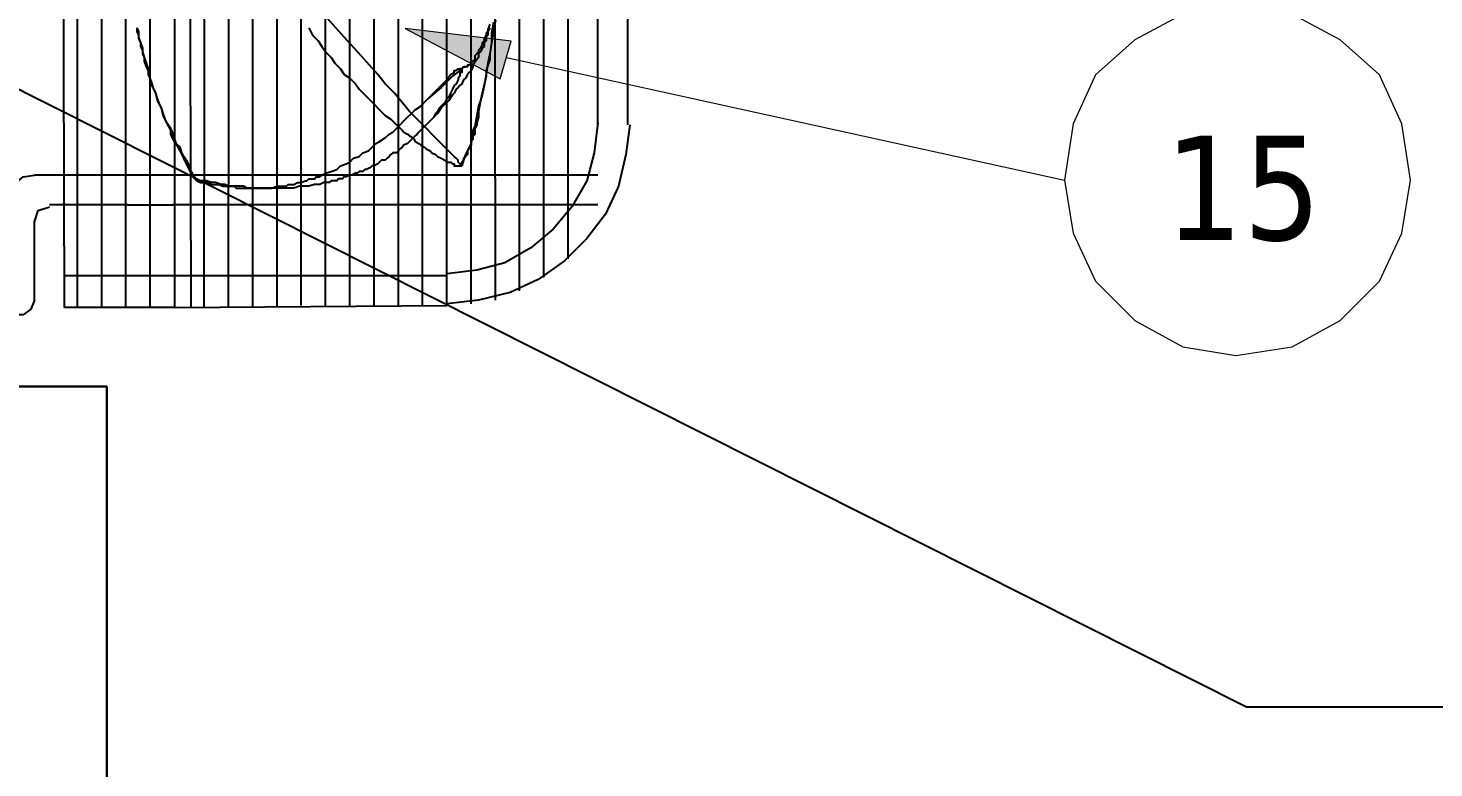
# Model space of a CAD drawing. Header units: millimetres. Extents: x 88585 to 99951, y -167251 to -159927.
# Drawn here: x 91594.8 to 92089.6, y -164666 to -164405.5 of the extents above; entities that cross this region are included whole.
import ezdxf

# ---------------------------------------------------------------- set-up
doc = ezdxf.new("R2010")
doc.units = ezdxf.units.MM
doc.header["$LTSCALE"] = 13
doc.layers.add('1', color=4, linetype='Continuous')
doc.layers.add('粗实线', color=4, linetype='Continuous')
doc.layers.add('标注、文本', color=3, linetype='Continuous', lineweight=25)
doc.layers.add('铁心', color=3, linetype='Continuous', lineweight=0)
doc.styles.get("Standard").update_dxf_attribs({"font": 'gbenor.shx', "bigfont": 'gbcbig.shx'})
doc.styles.add('Tahoma$001', font='tahoma.ttf', dxfattribs={"height": 2.159784})
doc.dimstyles.new('1-15', dxfattribs={"dimscale": 14, "dimtxt": 3.5, "dimasz": 2, "dimexe": 1.5, "dimexo": 0.5, "dimgap": 0.5, "dimtad": 1, "dimtoh": 1, "dimdec": 1, "dimdsep": 46, "dimtxsty": 'Standard', "dimcen": 2.5, "dimclrd": 3, "dimclre": 3, "dimclrt": 3, "dimadec": 0, "dimazin": 2, "dimtfac": 1, "dimtdec": 1, "dimtmove": 0, "dimatfit": 2, "dimfxl": 1, "dimarcsym": 0})

# ---------------------------------------------------------------- blocks, each defined once
blk = doc.blocks.new('A$C6BCA710F')
at = {"layer": '1'}
for points in [[(10.51, 523.3), (9.19, 526.58), (6.57, 528.55), (3.94, 528.55), (1.31, 526.58), (0, 523.3)], [(21.01, 525.93), (19.7, 5.25)], [(59.75, 525.93), (21.01, 525.93)], [(25.61, 525.93), (25.61, 5.25)], [(34.14, 525.93), (34.14, 5.25)], [(42.68, 525.93), (42.68, 5.25)], [(51.21, 525.93), (51.21, 5.25)], [(59.75, 378.85), (59.75, 525.93), (155.61, 525.27)], [(65.66, 525.93), (64.35, 5.25)], [(70.25, 525.93), (70.91, 5.25)], [(78.79, 525.93), (79.45, 5.25)], [(87.33, 525.93), (87.33, 5.25)], [(95.86, 525.93), (95.86, 5.25)], [(104.4, 525.27), (104.4, 5.25)], [(112.93, 525.27), (112.93, 5.25)], [(121.47, 525.27), (121.47, 5.25)], [(130, 525.27), (130, 5.25)], [(138.54, 525.27), (138.54, 5.25)], [(147.08, 525.27), (147.08, 5.25)], [(155.61, 525.27), (155.61, 5.25)], [(219.96, 461.58), (218.64, 472.09), (216.02, 483.25), (211.42, 493.1), (204.86, 501.63), (196.98, 509.51), (187.78, 516.08), (177.94, 520.67), (166.77, 523.3), (155.61, 524.61)], [(164.15, 524.61), (164.15, 5.25)], [(10.51, 523.3), (10.51, 495.72)], [(172.68, 523.3), (172.03, 7.22)], [(181.22, 520.02), (181.22, 10.51)], [(59.75, 514.76), (21.01, 514.76)], [(155.61, 514.76), (59.75, 514.76)], [(189.75, 515.42), (189.75, 15.1)], [(208.79, 460.92), (207.48, 471.43), (204.86, 481.28), (199.6, 490.47), (193.04, 498.35), (185.16, 504.92), (175.97, 510.17), (166.12, 512.79), (155.61, 514.11)], [(198.29, 508.86), (198.29, 21.67)], [(10.51, 495.72), (11.82, 491.78), (15.76, 490.47)], [(0, 489.81), (0.66, 485.87), (3.28, 482.59), (6.57, 479.97), (10.51, 479.31)], [(43.33, 489.81), (15.76, 489.81)], [(43.33, 489.81), (59.75, 489.81)], [(208.79, 489.81), (59.09, 489.81)], [(67.63, 481.28), (66.97, 480.62), (65.66, 478.65), (64.35, 476.03), (63.03, 473.4), (61.72, 470.77), (61.06, 469.46), (60.41, 468.15), (59.75, 467.49), (59.09, 466.18), (58.44, 464.86), (58.44, 463.55), (57.78, 462.24), (57.12, 460.92), (55.81, 458.3), (55.15, 455.67), (53.84, 453.05), (53.18, 450.42), (51.87, 447.79), (51.21, 445.17), (50.56, 443.85), (50.56, 442.54), (49.9, 441.23), (49.24, 439.26), (49.24, 437.94), (48.59, 436.63), (48.59, 435.32), (47.93, 434), (47.93, 432.69), (47.27, 431.38), (47.27, 430.06), (46.62, 428.75), (46.62, 427.44)], [(67.63, 481.28), (65.66, 478), (65, 476.03), (64.35, 474.71), (63.03, 472.74), (62.38, 471.43), (61.72, 469.46), (60.41, 468.15), (59.75, 466.18), (59.09, 464.21), (58.44, 462.89), (57.12, 460.92), (56.47, 459.61), (55.81, 457.64), (55.15, 455.67), (54.5, 454.36), (53.84, 452.39), (53.18, 450.42), (52.53, 449.11), (51.87, 447.14), (51.21, 445.17), (50.56, 443.2), (50.56, 441.88), (49.9, 439.91), (49.24, 437.94), (48.59, 435.97), (48.59, 434.66), (47.93, 432.69), (47.27, 430.72), (47.27, 428.75), (46.62, 427.44)], [(67.63, 481.28), (68.94, 481.94), (70.25, 481.94), (71.57, 481.94), (72.88, 482.59), (74.19, 482.59), (75.51, 482.59), (76.82, 483.25), (78.13, 483.25), (79.45, 483.25), (80.76, 483.25), (81.42, 483.91), (82.73, 483.91), (84.04, 483.91), (85.36, 483.91), (86.67, 483.91), (87.98, 483.91)], [(93.89, 483.91), (91.92, 483.91), (90.61, 483.91), (88.64, 483.91), (87.33, 483.91), (85.36, 483.91), (84.04, 483.25), (82.07, 483.25), (80.76, 483.25), (78.79, 483.25), (77.48, 482.59), (76.16, 482.59), (74.19, 481.94), (72.88, 481.94), (70.91, 481.28), (69.6, 481.28), (68.94, 481.28), (68.29, 481.28), (67.63, 481.28)], [(87.98, 483.91), (89.3, 483.91), (90.61, 483.91), (91.92, 483.91), (93.24, 483.91), (93.89, 483.91), (95.86, 483.25), (96.52, 483.25), (97.17, 483.25), (98.49, 483.25), (99.14, 483.25), (99.8, 482.59), (101.11, 482.59), (101.77, 482.59), (103.08, 481.94), (103.74, 481.94), (104.4, 481.94), (105.71, 481.28), (106.37, 481.28), (107.02, 480.62), (108.34, 480.62), (108.99, 480.62), (109.65, 479.97), (110.96, 479.97), (111.62, 479.31), (112.93, 478.65), (114.9, 478), (116.87, 477.34), (118.19, 476.03), (120.16, 475.37), (121.47, 474.71), (122.78, 473.4), (124.75, 472.74), (126.06, 471.43), (128.03, 470.77), (129.35, 469.46), (130.66, 468.15), (131.97, 467.49), (133.94, 466.18), (135.26, 464.86), (136.57, 464.21), (137.88, 462.89), (139.2, 461.58), (140.51, 460.27), (141.82, 458.95), (143.14, 457.64), (144.45, 456.33)], [(93.89, 483.91), (87.98, 483.91)], [(170.71, 427.44), (170.06, 428.75), (170.06, 430.06), (169.4, 430.72), (169.4, 432.03), (168.74, 432.69), (168.74, 434), (168.09, 434.66), (167.43, 435.97), (166.77, 436.63), (166.77, 437.94), (166.12, 438.6), (164.8, 440.57), (164.8, 441.23), (164.15, 442.54), (163.49, 443.2), (162.83, 443.85), (162.18, 445.17), (161.52, 445.82), (160.86, 447.14), (160.21, 447.79), (159.55, 448.45), (158.89, 449.11), (158.24, 450.42), (157.58, 451.08), (156.27, 453.05), (154.95, 454.36), (153.64, 455.67), (152.33, 457.64), (149.05, 460.92), (147.73, 462.24), (147.08, 462.89), (146.42, 463.55), (145.76, 464.21), (145.11, 464.86), (144.45, 465.52), (143.79, 466.18), (143.14, 466.83), (142.48, 467.49), (141.82, 468.15), (140.51, 468.8), (139.85, 469.46), (139.2, 470.12), (138.54, 470.77), (137.88, 471.43), (136.57, 471.43), (135.91, 472.09), (135.26, 472.74), (134.6, 473.4), (133.94, 474.06), (132.63, 474.06), (131.97, 474.71), (131.32, 475.37), (130, 476.03), (129.35, 476.03), (128.69, 476.68), (127.38, 477.34), (126.72, 477.34), (126.06, 478), (124.75, 478), (124.09, 478.65), (123.44, 478.65), (122.13, 479.31), (121.47, 479.31), (120.16, 479.97), (119.5, 479.97), (118.84, 480.62), (117.53, 480.62), (116.87, 481.28), (115.56, 481.28), (114.9, 481.28), (114.25, 481.94), (112.93, 481.94), (112.28, 481.94), (110.96, 482.59), (110.31, 482.59), (108.99, 482.59), (107.02, 483.25), (105.05, 483.25), (103.74, 483.25), (101.77, 483.91), (99.8, 483.91), (97.83, 483.91), (95.86, 483.91), (93.89, 483.91)], [(53.84, 479.31), (10.51, 479.31)], [(208.79, 479.31), (53.84, 479.31)], [(160.86, 476.03), (160.86, 475.37), (160.21, 475.37), (159.55, 474.71), (159.55, 474.06), (158.89, 473.4), (158.24, 472.74), (154.95, 469.46), (151.67, 466.18), (150.36, 464.86), (149.05, 463.55), (145.76, 460.27), (142.48, 456.98), (139.85, 453.7), (137.23, 450.42), (133.94, 447.14), (131.32, 443.85), (125.41, 437.29), (119.5, 430.72), (113.59, 424.16)], [(143.79, 466.18), (144.45, 467.49), (145.76, 468.15), (146.42, 468.8), (147.73, 469.46), (148.39, 470.12), (149.7, 470.77), (150.36, 471.43), (151.67, 472.09), (152.33, 472.74), (153.64, 473.4), (154.95, 474.06), (155.61, 474.71), (156.92, 474.71), (157.58, 475.37), (158.24, 475.37), (158.24, 476.03), (158.89, 476.03), (159.55, 476.03), (160.21, 476.03)], [(172.03, 425.47), (171.37, 429.41), (171.37, 432.69), (170.71, 436.63), (170.06, 439.91), (169.4, 443.85), (168.74, 447.79), (168.09, 451.08), (167.43, 453.05), (166.77, 455.02), (166.12, 458.3), (165.46, 462.24), (164.8, 463.55), (164.8, 465.52), (164.15, 466.83), (164.15, 467.49), (164.15, 468.15), (163.49, 469.46), (163.49, 470.12), (162.83, 470.77), (162.83, 472.09), (162.18, 472.74), (161.52, 473.4), (161.52, 474.06), (160.21, 476.03)], [(160.21, 476.03), (160.86, 476.03)], [(172.68, 424.81), (172.03, 428.75), (171.37, 432.69), (170.71, 436.63), (170.71, 438.6), (170.06, 440.57), (169.4, 442.54), (169.4, 444.51), (167.43, 453.05), (166.77, 456.98), (166.77, 458.95), (166.12, 460.92), (166.12, 461.58), (165.46, 462.89), (165.46, 463.55), (165.46, 464.86), (164.8, 465.52), (164.8, 466.83), (164.15, 467.49), (164.15, 468.8), (163.49, 469.46), (162.83, 470.77), (162.18, 472.09), (161.52, 474.06), (160.86, 476.03)], [(107.02, 427.44), (108.34, 430.06), (110.31, 432.03), (111.62, 434), (112.93, 435.97), (114.9, 437.94), (116.22, 439.91), (118.19, 441.88), (119.5, 443.85), (121.47, 445.17), (123.44, 447.14), (124.75, 449.11), (126.72, 451.08), (128.69, 453.05), (130, 454.36), (131.97, 456.33), (133.94, 458.3), (135.91, 459.61), (137.88, 461.58), (138.54, 462.24), (139.85, 463.55), (140.51, 464.21), (141.82, 464.86), (142.48, 465.52), (143.79, 466.18)], [(160.86, 442.54), (160.86, 443.2), (160.21, 443.2), (160.21, 443.85), (160.21, 444.51), (159.55, 445.17), (159.55, 445.82), (158.89, 447.14), (158.24, 447.79), (157.58, 449.11), (156.92, 450.42), (156.27, 451.73), (155.61, 452.39), (154.95, 453.7), (154.3, 454.36), (152.98, 455.67), (152.33, 456.98), (151.67, 457.64), (151.02, 458.95), (150.36, 459.61), (149.05, 460.92)], [(208.79, 461.58), (208.79, 216.02)], [(219.3, 461.58), (219.3, 263.95)], [(144.45, 456.33), (146.42, 455.02), (148.39, 453.05), (150.36, 451.08), (151.67, 449.76), (155.61, 445.82), (156.92, 443.85), (158.24, 443.2), (158.24, 442.54), (158.89, 442.54), (159.55, 441.88), (160.86, 441.88), (161.52, 441.23)], [(162.18, 441.23), (161.52, 441.23), (160.86, 441.88), (160.21, 442.54), (157.58, 444.51), (155.61, 446.48), (153.64, 448.45), (149.05, 452.39), (147.08, 454.36), (145.76, 455.67), (144.45, 456.33)], [(159.55, 441.88), (160.21, 441.88)], [(160.21, 441.88), (160.86, 441.88), (160.86, 442.54)], [(170.71, 426.13), (170.06, 428.09), (170.06, 428.75), (169.4, 429.41), (169.4, 430.06), (168.74, 431.38), (168.74, 432.03), (168.09, 432.69), (168.09, 433.35), (167.43, 434.66), (166.77, 435.32), (166.77, 435.97), (165.46, 437.29), (165.46, 438.6), (164.8, 439.26), (164.15, 439.91), (163.49, 440.57), (162.83, 440.57), (162.83, 441.23), (162.18, 441.23), (161.52, 441.23), (160.86, 441.88), (160.21, 441.88)], [(161.52, 441.23), (162.18, 441.23)]]:
    blk.add_lwpolyline(points, dxfattribs=at)
blk = doc.blocks.new('*D859')
at = {"layer": 'Defpoints', "color": 0}
for p in [(91994.33, -163568.77), (91994.33, -163897.11), (89816.59, -165461.75)]:
    blk.add_point(p, dxfattribs=at)
at = {"layer": '标注、文本', "color": 3, "lineweight": -2}
for p, q in [((89816.59, -165454.75), (89816.59, -163547.77)), ((91994.33, -163890.11), (91994.33, -163547.77)), ((89844.59, -163568.77), (91966.33, -163568.77))]:
    blk.add_line(p, q, dxfattribs=at)
at = {"layer": '标注、文本', "color": 3}
for points in [[(89844.59, -163564.11), (89844.59, -163573.44), (89816.59, -163568.77)], [(91966.33, -163564.11), (91966.33, -163573.44), (91994.33, -163568.77)]]:
    blk.add_solid(points, dxfattribs=at)
at = {"layer": '标注、文本', "color": 3, "insert": (90905.46, -163537.27), "char_height": 49, "attachment_point": 5}
blk.add_mtext('2178', dxfattribs=at)

msp = doc.modelspace()

# ---------------------------------------------------------------- hatches: boundary and pattern name
at = {"layer": '铁心'}
for points in [[(91764.807, -164410.078), (91760.988, -164423.396), (91727.535, -164405.657)], [(91760.988, -164423.396), (91727.535, -164405.657), (91764.807, -164410.078)]]:
    msp.add_hatch(color=256, dxfattribs=at).paths.add_polyline_path(points)

# ---------------------------------------------------------------- linework, layer by layer
at = {"layer": '标注、文本'}
for p, q in [((91509.452, -164385.752), (92023.649, -164644.535)), ((92023.649, -164644.535), (92656.657, -164644.535))]:
    msp.add_line(p, q, dxfattribs=at)
at = {"layer": '粗实线', "lineweight": 30}
for p, q in [((90010.59, -164531.752), (91622.59, -164531.752)), ((91622.59, -164531.752), (91622.59, -165461.752))]:
    msp.add_line(p, q, dxfattribs=at)
at = {"layer": '铁心'}
for p, q in [((92001.18, -164400.633), (91984.314, -164409.668)), ((92056.599, -164409.668), (92039.732, -164400.633)), ((91984.314, -164409.668), (91970.459, -164422.017)), ((92070.453, -164422.017), (92056.599, -164409.668)), ((91970.459, -164422.017), (91962.628, -164439.185)), ((92078.284, -164439.185), (92070.453, -164422.017)), ((91962.628, -164439.185), (91959.616, -164459.063)), ((92081.296, -164459.063), (92078.284, -164439.185)), ((91959.616, -164459.063), (91962.628, -164477.737)), ((92078.284, -164477.737), (92081.296, -164459.063)), ((91962.628, -164477.737), (91970.459, -164494.603)), ((92070.453, -164494.603), (92078.284, -164477.737)), ((91970.459, -164494.603), (91984.314, -164508.458)), ((92056.599, -164508.458), (92070.453, -164494.603)), ((91984.314, -164508.458), (92001.18, -164517.795)), ((92039.732, -164517.795), (92056.599, -164508.458)), ((92001.18, -164517.795), (92019.854, -164520.807)), ((92019.854, -164520.807), (92039.732, -164517.795))]:
    msp.add_line(p, q, dxfattribs=at)
msp.add_lwpolyline([(91764.807, -164410.078), (91727.535, -164405.657), (91760.988, -164423.396)], close=True, dxfattribs=at)
msp.add_lwpolyline([(91763.141, -164415.832), (91959.616, -164459.063), (91959.616, -164459.063)], dxfattribs=at)

# ---------------------------------------------------------------- block references
at = {"layer": '1', "xscale": -1, "rotation": 180}
msp.add_blockref('A$C6BCA710F', (91586.59, -163977.973), dxfattribs=at)

# ---------------------------------------------------------------- texts
at = {"layer": '铁心', "style": 'Tahoma$001'}
msp.add_text('15', height=36.6818, dxfattribs=at).set_placement((91994.873, -164480.146))

# ---------------------------------------------------------------- dimensions: what is measured, and where the dimension line sits
at = {"layer": '标注、文本'}
dim = msp.add_linear_dim(base=(91994.331, -163568.772), p1=(89816.59, -165461.752), p2=(91994.331, -163897.113), dimstyle='1-15', override={"dimdec": 0}, dxfattribs=at)
dim.commit()
dim.dimension.update_dxf_attribs({"geometry": '*D859', "text_midpoint": (90905.461, -163537.272)})

doc.saveas('drawing.dxf')
